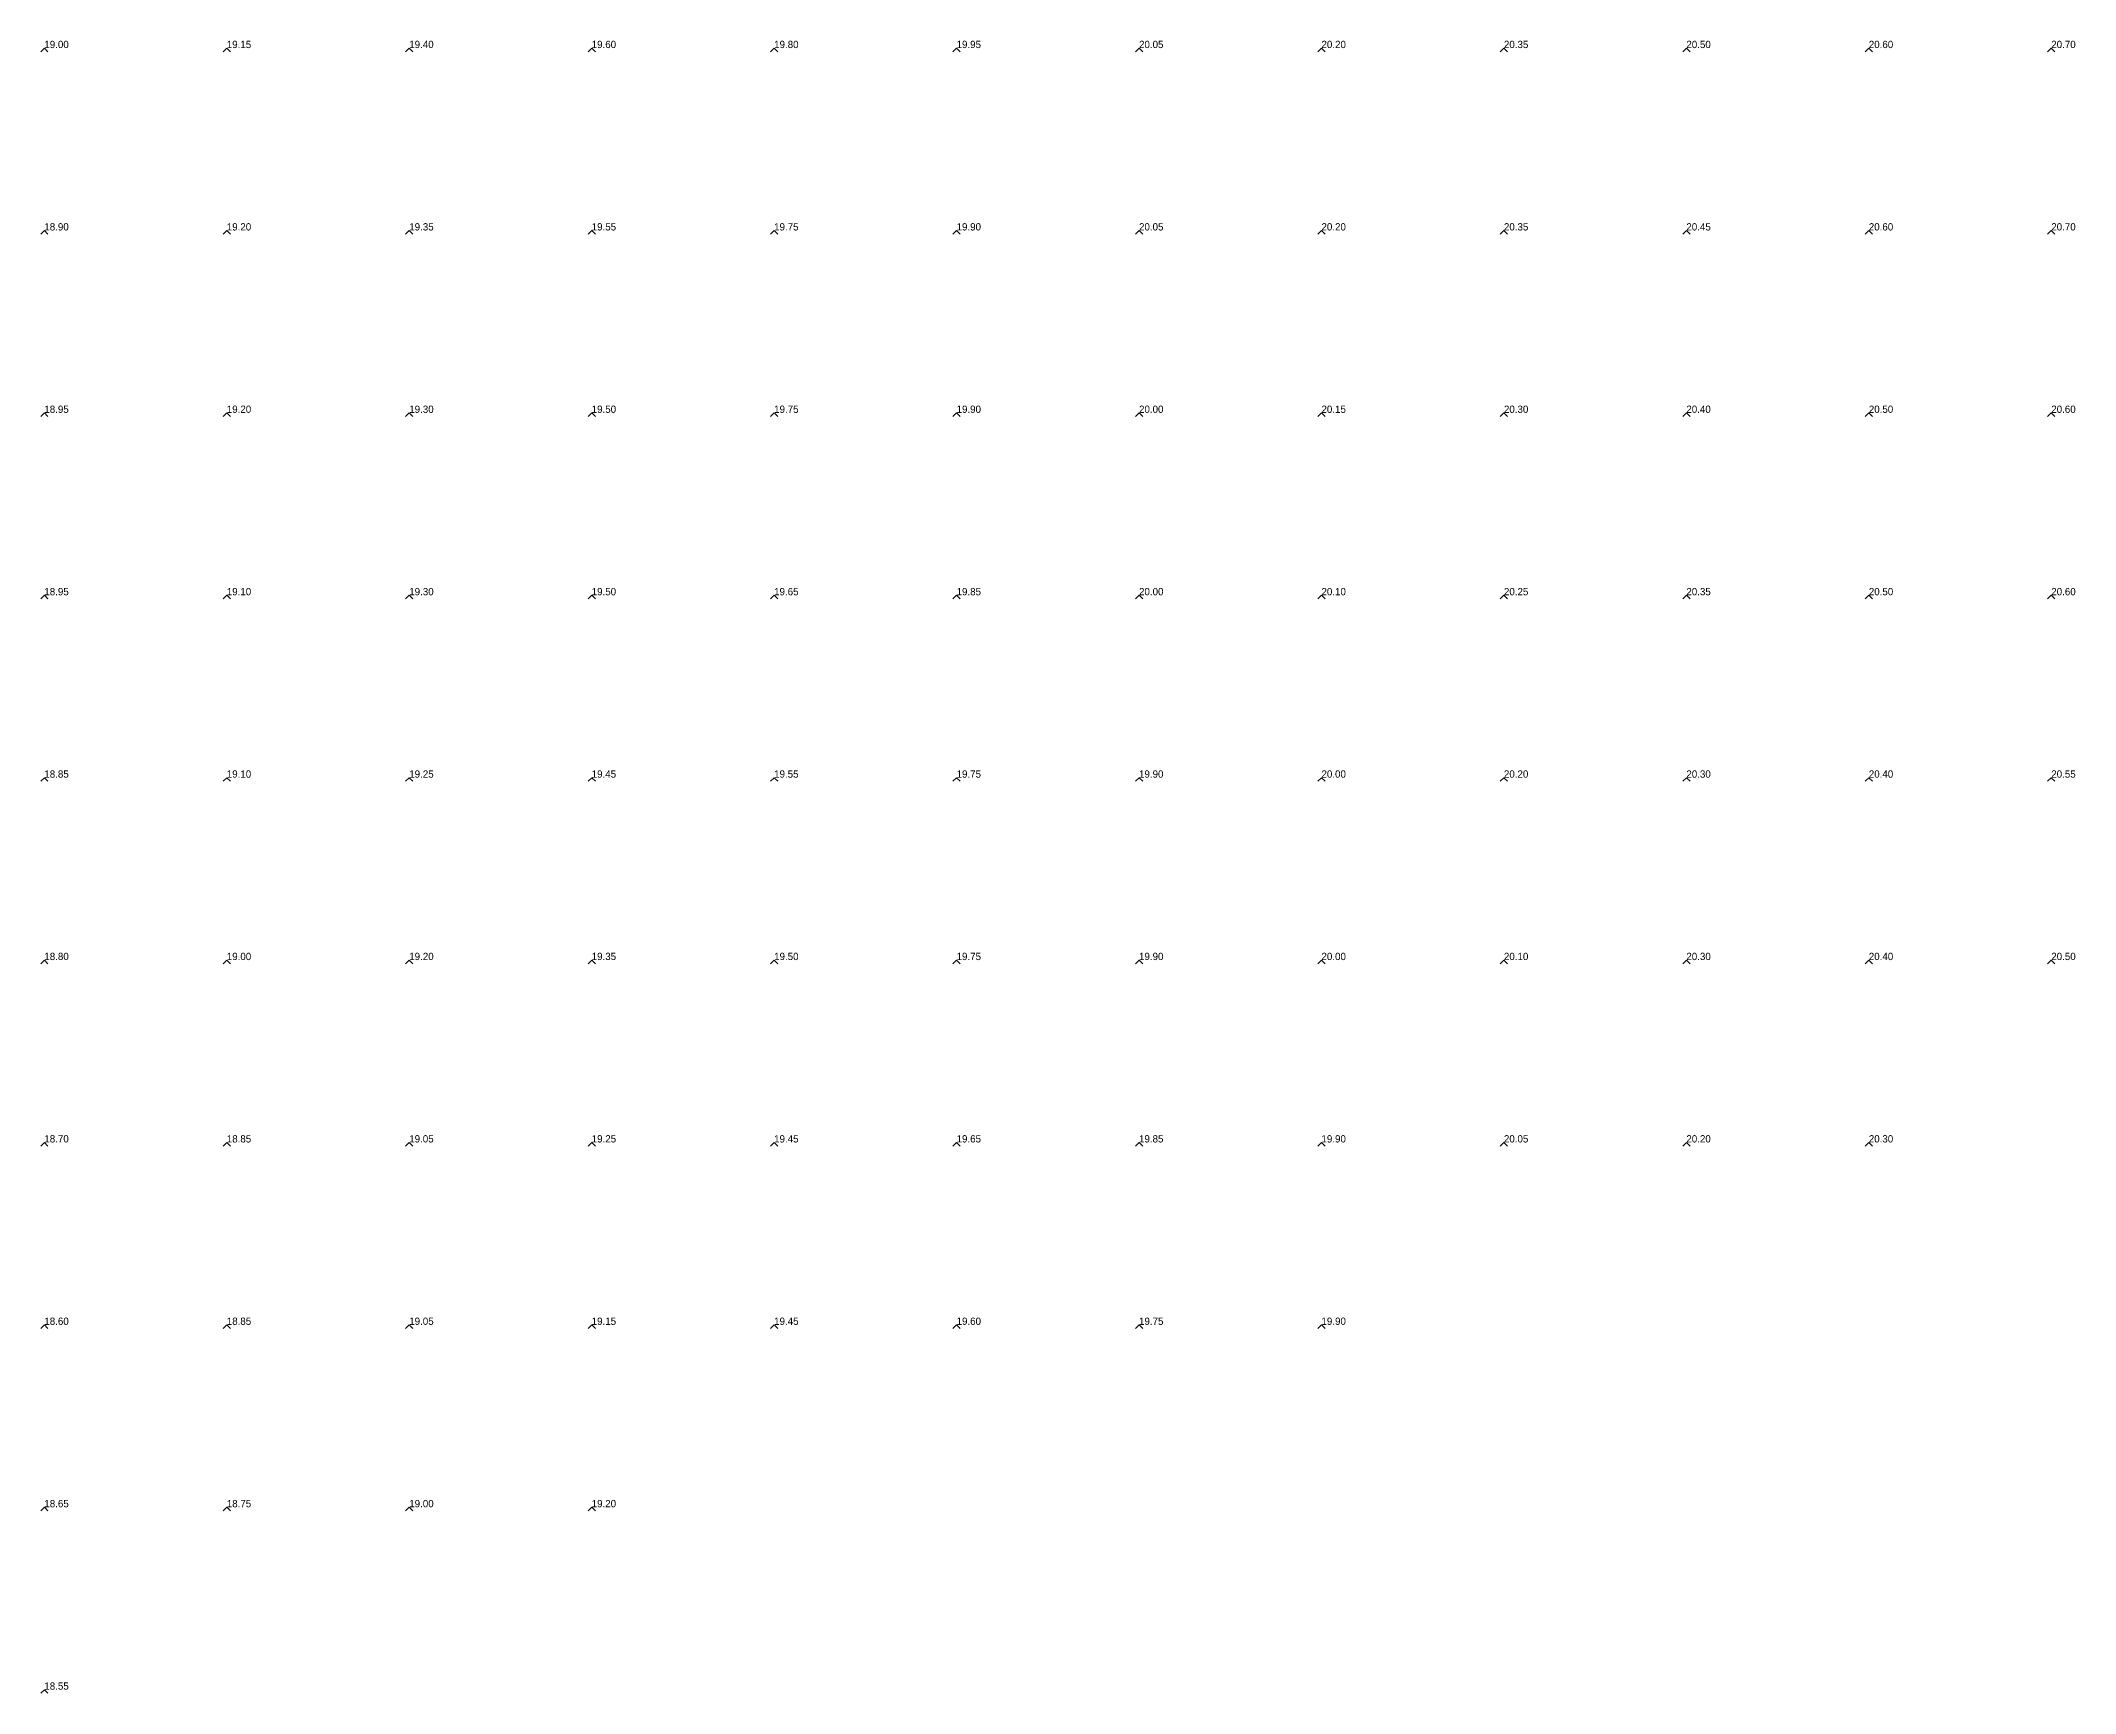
# Model space of a CAD drawing. Extents: x 570945 to 571083, y 5181392 to 5181597.
# Drawn here: x 570992.32 to 571020.2, y 5181391.58 to 5181414.23 of the extents above; entities that cross this region are included whole.
import ezdxf

# ---------------------------------------------------------------- set-up
doc = ezdxf.new("R2010")
doc.units = 0
doc.layers.add('Soundings', color=1, linetype='CONTINUOUS')

msp = doc.modelspace()

# ---------------------------------------------------------------- linework, layer by layer
at = {"layer": 'Soundings'}
for points in [[(570992.325, 5181414.075), (570992.375, 5181414.125), (570992.425, 5181414.075)], [(570994.825, 5181414.075), (570994.875, 5181414.125), (570994.925, 5181414.075)], [(570997.325, 5181414.075), (570997.375, 5181414.125), (570997.425, 5181414.075)], [(570999.825, 5181414.075), (570999.875, 5181414.125), (570999.925, 5181414.075)], [(571002.325, 5181414.075), (571002.375, 5181414.125), (571002.425, 5181414.075)], [(571004.825, 5181414.075), (571004.875, 5181414.125), (571004.925, 5181414.075)], [(571007.325, 5181414.075), (571007.375, 5181414.125), (571007.425, 5181414.075)], [(571009.825, 5181414.075), (571009.875, 5181414.125), (571009.925, 5181414.075)], [(571012.325, 5181414.075), (571012.375, 5181414.125), (571012.425, 5181414.075)], [(571014.825, 5181414.075), (571014.875, 5181414.125), (571014.925, 5181414.075)], [(571017.325, 5181414.075), (571017.375, 5181414.125), (571017.425, 5181414.075)], [(571019.825, 5181414.075), (571019.875, 5181414.125), (571019.925, 5181414.075)], [(570992.325, 5181411.575), (570992.375, 5181411.625), (570992.425, 5181411.575)], [(570994.825, 5181411.575), (570994.875, 5181411.625), (570994.925, 5181411.575)], [(570997.325, 5181411.575), (570997.375, 5181411.625), (570997.425, 5181411.575)], [(570999.825, 5181411.575), (570999.875, 5181411.625), (570999.925, 5181411.575)], [(571002.325, 5181411.575), (571002.375, 5181411.625), (571002.425, 5181411.575)], [(571004.825, 5181411.575), (571004.875, 5181411.625), (571004.925, 5181411.575)], [(571007.325, 5181411.575), (571007.375, 5181411.625), (571007.425, 5181411.575)], [(571009.825, 5181411.575), (571009.875, 5181411.625), (571009.925, 5181411.575)], [(571012.325, 5181411.575), (571012.375, 5181411.625), (571012.425, 5181411.575)], [(571014.825, 5181411.575), (571014.875, 5181411.625), (571014.925, 5181411.575)], [(571017.325, 5181411.575), (571017.375, 5181411.625), (571017.425, 5181411.575)], [(571019.825, 5181411.575), (571019.875, 5181411.625), (571019.925, 5181411.575)], [(570992.325, 5181409.075), (570992.375, 5181409.125), (570992.425, 5181409.075)], [(570994.825, 5181409.075), (570994.875, 5181409.125), (570994.925, 5181409.075)], [(570997.325, 5181409.075), (570997.375, 5181409.125), (570997.425, 5181409.075)], [(570999.825, 5181409.075), (570999.875, 5181409.125), (570999.925, 5181409.075)], [(571002.325, 5181409.075), (571002.375, 5181409.125), (571002.425, 5181409.075)], [(571004.825, 5181409.075), (571004.875, 5181409.125), (571004.925, 5181409.075)], [(571007.325, 5181409.075), (571007.375, 5181409.125), (571007.425, 5181409.075)], [(571009.825, 5181409.075), (571009.875, 5181409.125), (571009.925, 5181409.075)], [(571012.325, 5181409.075), (571012.375, 5181409.125), (571012.425, 5181409.075)], [(571014.825, 5181409.075), (571014.875, 5181409.125), (571014.925, 5181409.075)], [(571017.325, 5181409.075), (571017.375, 5181409.125), (571017.425, 5181409.075)], [(571019.825, 5181409.075), (571019.875, 5181409.125), (571019.925, 5181409.075)], [(570992.325, 5181406.575), (570992.375, 5181406.625), (570992.425, 5181406.575)], [(570994.825, 5181406.575), (570994.875, 5181406.625), (570994.925, 5181406.575)], [(570997.325, 5181406.575), (570997.375, 5181406.625), (570997.425, 5181406.575)], [(570999.825, 5181406.575), (570999.875, 5181406.625), (570999.925, 5181406.575)], [(571002.325, 5181406.575), (571002.375, 5181406.625), (571002.425, 5181406.575)], [(571004.825, 5181406.575), (571004.875, 5181406.625), (571004.925, 5181406.575)], [(571007.325, 5181406.575), (571007.375, 5181406.625), (571007.425, 5181406.575)], [(571009.825, 5181406.575), (571009.875, 5181406.625), (571009.925, 5181406.575)], [(571012.325, 5181406.575), (571012.375, 5181406.625), (571012.425, 5181406.575)], [(571014.825, 5181406.575), (571014.875, 5181406.625), (571014.925, 5181406.575)], [(571017.325, 5181406.575), (571017.375, 5181406.625), (571017.425, 5181406.575)], [(571019.825, 5181406.575), (571019.875, 5181406.625), (571019.925, 5181406.575)], [(570992.325, 5181404.075), (570992.375, 5181404.125), (570992.425, 5181404.075)], [(570994.825, 5181404.075), (570994.875, 5181404.125), (570994.925, 5181404.075)], [(570997.325, 5181404.075), (570997.375, 5181404.125), (570997.425, 5181404.075)], [(570999.825, 5181404.075), (570999.875, 5181404.125), (570999.925, 5181404.075)], [(571002.325, 5181404.075), (571002.375, 5181404.125), (571002.425, 5181404.075)], [(571004.825, 5181404.075), (571004.875, 5181404.125), (571004.925, 5181404.075)], [(571007.325, 5181404.075), (571007.375, 5181404.125), (571007.425, 5181404.075)], [(571009.825, 5181404.075), (571009.875, 5181404.125), (571009.925, 5181404.075)], [(571012.325, 5181404.075), (571012.375, 5181404.125), (571012.425, 5181404.075)], [(571014.825, 5181404.075), (571014.875, 5181404.125), (571014.925, 5181404.075)], [(571017.325, 5181404.075), (571017.375, 5181404.125), (571017.425, 5181404.075)], [(571019.825, 5181404.075), (571019.875, 5181404.125), (571019.925, 5181404.075)], [(570992.325, 5181401.575), (570992.375, 5181401.625), (570992.425, 5181401.575)], [(570994.825, 5181401.575), (570994.875, 5181401.625), (570994.925, 5181401.575)], [(570997.325, 5181401.575), (570997.375, 5181401.625), (570997.425, 5181401.575)], [(570999.825, 5181401.575), (570999.875, 5181401.625), (570999.925, 5181401.575)], [(571002.325, 5181401.575), (571002.375, 5181401.625), (571002.425, 5181401.575)], [(571004.825, 5181401.575), (571004.875, 5181401.625), (571004.925, 5181401.575)], [(571007.325, 5181401.575), (571007.375, 5181401.625), (571007.425, 5181401.575)], [(571009.825, 5181401.575), (571009.875, 5181401.625), (571009.925, 5181401.575)], [(571012.325, 5181401.575), (571012.375, 5181401.625), (571012.425, 5181401.575)], [(571014.825, 5181401.575), (571014.875, 5181401.625), (571014.925, 5181401.575)], [(571017.325, 5181401.575), (571017.375, 5181401.625), (571017.425, 5181401.575)], [(571019.825, 5181401.575), (571019.875, 5181401.625), (571019.925, 5181401.575)], [(570992.325, 5181399.075), (570992.375, 5181399.125), (570992.425, 5181399.075)], [(570994.825, 5181399.075), (570994.875, 5181399.125), (570994.925, 5181399.075)], [(570997.325, 5181399.075), (570997.375, 5181399.125), (570997.425, 5181399.075)], [(570999.825, 5181399.075), (570999.875, 5181399.125), (570999.925, 5181399.075)], [(571002.325, 5181399.075), (571002.375, 5181399.125), (571002.425, 5181399.075)], [(571004.825, 5181399.075), (571004.875, 5181399.125), (571004.925, 5181399.075)], [(571007.325, 5181399.075), (571007.375, 5181399.125), (571007.425, 5181399.075)], [(571009.825, 5181399.075), (571009.875, 5181399.125), (571009.925, 5181399.075)], [(571012.325, 5181399.075), (571012.375, 5181399.125), (571012.425, 5181399.075)], [(571014.825, 5181399.075), (571014.875, 5181399.125), (571014.925, 5181399.075)], [(571017.325, 5181399.075), (571017.375, 5181399.125), (571017.425, 5181399.075)], [(570992.325, 5181396.575), (570992.375, 5181396.625), (570992.425, 5181396.575)], [(570994.825, 5181396.575), (570994.875, 5181396.625), (570994.925, 5181396.575)], [(570997.325, 5181396.575), (570997.375, 5181396.625), (570997.425, 5181396.575)], [(570999.825, 5181396.575), (570999.875, 5181396.625), (570999.925, 5181396.575)], [(571002.325, 5181396.575), (571002.375, 5181396.625), (571002.425, 5181396.575)], [(571004.825, 5181396.575), (571004.875, 5181396.625), (571004.925, 5181396.575)], [(571007.325, 5181396.575), (571007.375, 5181396.625), (571007.425, 5181396.575)], [(571009.825, 5181396.575), (571009.875, 5181396.625), (571009.925, 5181396.575)], [(570992.325, 5181394.075), (570992.375, 5181394.125), (570992.425, 5181394.075)], [(570994.825, 5181394.075), (570994.875, 5181394.125), (570994.925, 5181394.075)], [(570997.325, 5181394.075), (570997.375, 5181394.125), (570997.425, 5181394.075)], [(570999.825, 5181394.075), (570999.875, 5181394.125), (570999.925, 5181394.075)], [(570992.325, 5181391.575), (570992.375, 5181391.625), (570992.425, 5181391.575)]]:
    msp.add_lwpolyline(points, dxfattribs=at)

# ---------------------------------------------------------------- texts
for s, p in [('19.00', (570992.375, 5181414.125, 19)), ('19.15', (570994.875, 5181414.125, 19.15)), ('19.40', (570997.375, 5181414.125, 19.4)), ('19.60', (570999.875, 5181414.125, 19.6)), ('19.80', (571002.375, 5181414.125, 19.8)), ('19.95', (571004.875, 5181414.125, 19.95)), ('20.05', (571007.375, 5181414.125, 20.05)), ('20.20', (571009.875, 5181414.125, 20.2)), ('20.35', (571012.375, 5181414.125, 20.35)), ('20.50', (571014.875, 5181414.125, 20.5)), ('20.60', (571017.375, 5181414.125, 20.6)), ('20.70', (571019.875, 5181414.125, 20.7)), ('18.90', (570992.375, 5181411.625, 18.9)), ('19.20', (570994.875, 5181411.625, 19.2)), ('19.35', (570997.375, 5181411.625, 19.35)), ('19.55', (570999.875, 5181411.625, 19.55)), ('19.75', (571002.375, 5181411.625, 19.75)), ('19.90', (571004.875, 5181411.625, 19.9)), ('20.05', (571007.375, 5181411.625, 20.05)), ('20.20', (571009.875, 5181411.625, 20.2)), ('20.35', (571012.375, 5181411.625, 20.35)), ('20.45', (571014.875, 5181411.625, 20.45)), ('20.60', (571017.375, 5181411.625, 20.6)), ('20.70', (571019.875, 5181411.625, 20.7)), ('18.95', (570992.375, 5181409.125, 18.95)), ('19.20', (570994.875, 5181409.125, 19.2)), ('19.30', (570997.375, 5181409.125, 19.3)), ('19.50', (570999.875, 5181409.125, 19.5)), ('19.75', (571002.375, 5181409.125, 19.75)), ('19.90', (571004.875, 5181409.125, 19.9)), ('20.00', (571007.375, 5181409.125, 20)), ('20.15', (571009.875, 5181409.125, 20.15)), ('20.30', (571012.375, 5181409.125, 20.3)), ('20.40', (571014.875, 5181409.125, 20.4)), ('20.50', (571017.375, 5181409.125, 20.5)), ('20.60', (571019.875, 5181409.125, 20.6)), ('18.95', (570992.375, 5181406.625, 18.95)), ('19.10', (570994.875, 5181406.625, 19.1)), ('19.30', (570997.375, 5181406.625, 19.3)), ('19.50', (570999.875, 5181406.625, 19.5)), ('19.65', (571002.375, 5181406.625, 19.65)), ('19.85', (571004.875, 5181406.625, 19.85)), ('20.00', (571007.375, 5181406.625, 20)), ('20.10', (571009.875, 5181406.625, 20.1)), ('20.25', (571012.375, 5181406.625, 20.25)), ('20.35', (571014.875, 5181406.625, 20.35)), ('20.50', (571017.375, 5181406.625, 20.5)), ('20.60', (571019.875, 5181406.625, 20.6)), ('18.85', (570992.375, 5181404.125, 18.85)), ('19.10', (570994.875, 5181404.125, 19.1)), ('19.25', (570997.375, 5181404.125, 19.25)), ('19.45', (570999.875, 5181404.125, 19.45)), ('19.55', (571002.375, 5181404.125, 19.55)), ('19.75', (571004.875, 5181404.125, 19.75)), ('19.90', (571007.375, 5181404.125, 19.9)), ('20.00', (571009.875, 5181404.125, 20)), ('20.20', (571012.375, 5181404.125, 20.2)), ('20.30', (571014.875, 5181404.125, 20.3)), ('20.40', (571017.375, 5181404.125, 20.4)), ('20.55', (571019.875, 5181404.125, 20.55)), ('18.80', (570992.375, 5181401.625, 18.8)), ('19.00', (570994.875, 5181401.625, 19)), ('19.20', (570997.375, 5181401.625, 19.2)), ('19.35', (570999.875, 5181401.625, 19.35)), ('19.50', (571002.375, 5181401.625, 19.5)), ('19.75', (571004.875, 5181401.625, 19.75)), ('19.90', (571007.375, 5181401.625, 19.9)), ('20.00', (571009.875, 5181401.625, 20)), ('20.10', (571012.375, 5181401.625, 20.1)), ('20.30', (571014.875, 5181401.625, 20.3)), ('20.40', (571017.375, 5181401.625, 20.4)), ('20.50', (571019.875, 5181401.625, 20.5)), ('18.70', (570992.375, 5181399.125, 18.7)), ('18.85', (570994.875, 5181399.125, 18.85)), ('19.05', (570997.375, 5181399.125, 19.05)), ('19.25', (570999.875, 5181399.125, 19.25)), ('19.45', (571002.375, 5181399.125, 19.45)), ('19.65', (571004.875, 5181399.125, 19.65)), ('19.85', (571007.375, 5181399.125, 19.85)), ('19.90', (571009.875, 5181399.125, 19.9)), ('20.05', (571012.375, 5181399.125, 20.05)), ('20.20', (571014.875, 5181399.125, 20.2)), ('20.30', (571017.375, 5181399.125, 20.3)), ('18.60', (570992.375, 5181396.625, 18.6)), ('18.85', (570994.875, 5181396.625, 18.85)), ('19.05', (570997.375, 5181396.625, 19.05)), ('19.15', (570999.875, 5181396.625, 19.15)), ('19.45', (571002.375, 5181396.625, 19.45)), ('19.60', (571004.875, 5181396.625, 19.6)), ('19.75', (571007.375, 5181396.625, 19.75)), ('19.90', (571009.875, 5181396.625, 19.9)), ('18.65', (570992.375, 5181394.125, 18.65)), ('18.75', (570994.875, 5181394.125, 18.75)), ('19.00', (570997.375, 5181394.125, 19)), ('19.20', (570999.875, 5181394.125, 19.2)), ('18.55', (570992.375, 5181391.625, 18.55))]:
    msp.add_text(s, height=0.1, dxfattribs=at).set_placement(p)

doc.saveas('drawing.dxf')
